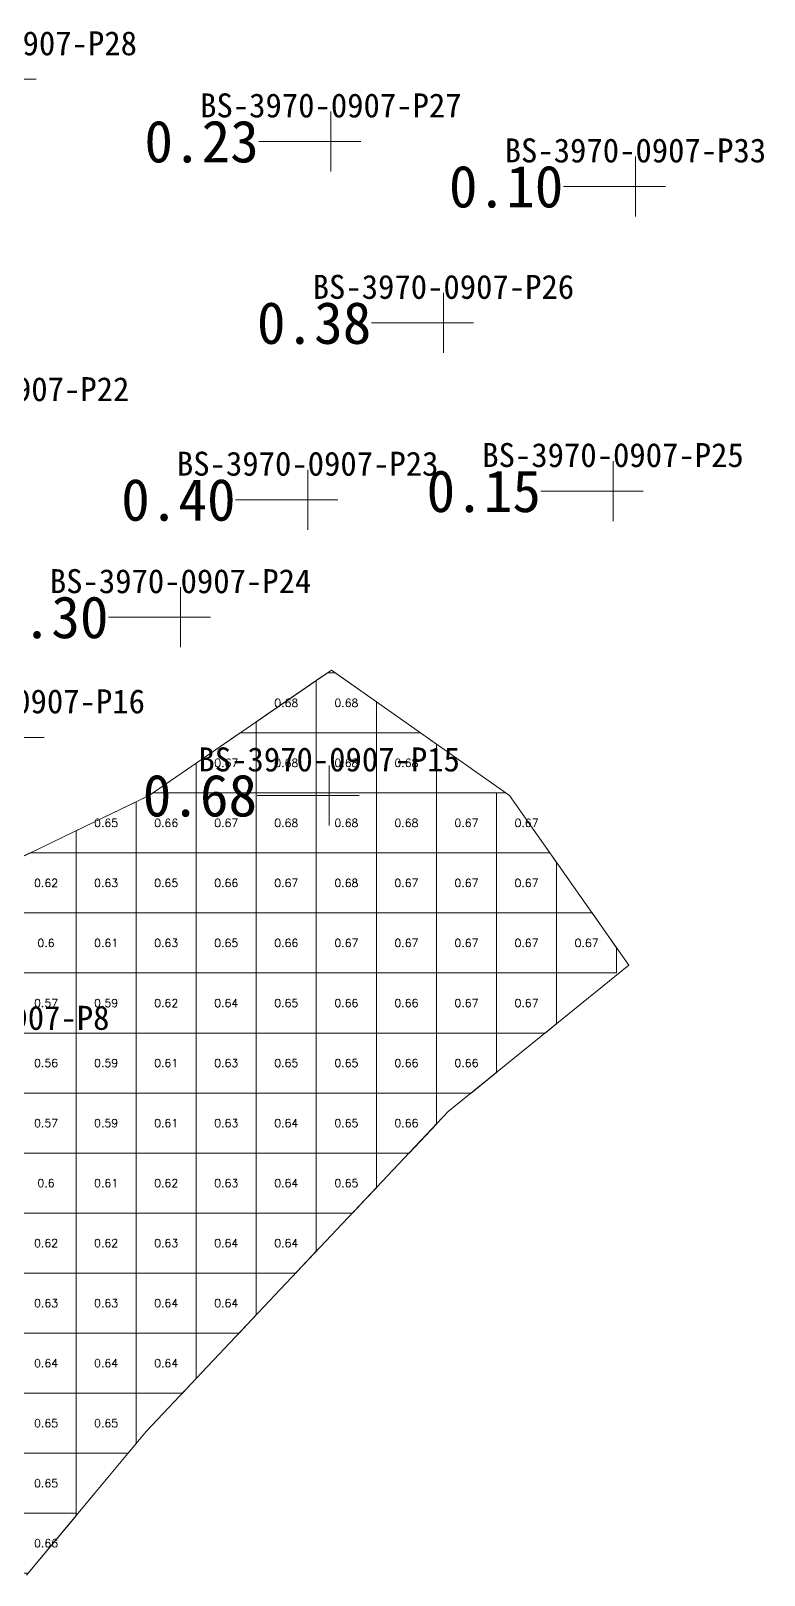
# Model space of a CAD drawing. Header units: inches. Extents: x 469931.6 to 470004.9, y 4349718.4 to 4349790.6.
# Drawn here: x 469955.93 to 469968.14, y 4349723.34 to 4349749.07 of the extents above; entities that cross this region are included whole.
import ezdxf
from ezdxf.enums import TextEntityAlignment as Align

# ---------------------------------------------------------------- set-up
doc = ezdxf.new("R2010")
doc.units = ezdxf.units.IN
doc.header["$MEASUREMENT"] = 0
for name, color, linetype, lineweight in [('0.500-1.000', 7, 'Continuous', 0), ('孔口文字', 7, 'Continuous', 0), ('点', 7, 'Continuous', 0), ('爆区方格网', 7, 'Continuous', 0), ('线条', 7, 'Continuous', 0), ('钻孔', 7, 'Continuous', 0)]:
    doc.layers.add(name, color=color, linetype=linetype, lineweight=lineweight)
doc.styles.add('3dmine_textStyle_1', font='txt.shx', dxfattribs={"height": 1, "bigfont": 'gbcbig.shx'})
doc.styles.add('3dmine_textStyle_3', font='simsunb.ttf', dxfattribs={"height": 1})

msp = doc.modelspace()

# ---------------------------------------------------------------- hatches: boundary and pattern name
at = {"layer": '钻孔', "linetype": 'Continuous', "lineweight": 0, "true_color": 0x808080, "extrusion": (0, 1, 0)}
for points in [[(-469956.521, 3960.043), (-469955.521, 3960.043), (-469955.521, 3972.043), (-469956.521, 3972.043)], [(-469961.926, 3959.809), (-469960.926, 3959.809), (-469960.926, 3971.809), (-469961.926, 3971.809)], [(-469966.997, 3959.865), (-469965.997, 3959.865), (-469965.997, 3971.865), (-469966.997, 3971.865)], [(-469963.8, 3959.888), (-469962.8, 3959.888), (-469962.8, 3971.888), (-469963.8, 3971.888)], [(-469961.54, 3960.277), (-469960.54, 3960.277), (-469960.54, 3972.277), (-469961.54, 3972.277)], [(-469966.624, 3959.735), (-469965.624, 3959.735), (-469965.624, 3971.735), (-469966.624, 3971.735)], [(-469959.424, 3960.096), (-469958.424, 3960.096), (-469958.424, 3972.096), (-469959.424, 3972.096)], [(-469956.654, 3959.69), (-469955.654, 3959.69), (-469955.654, 3971.69), (-469956.654, 3971.69)]]:
    msp.add_hatch(color=8, dxfattribs=at).paths.add_polyline_path(points, flags=0)
at = {"layer": '钻孔', "linetype": 'Continuous', "lineweight": 0, "true_color": 0x00ffff, "extrusion": (0, 1, 0)}
for points in [[(-469956.394, 3959.898), (-469955.394, 3959.898), (-469955.394, 3971.898), (-469956.394, 3971.898)], [(-469961.898, 3959.948), (-469960.898, 3959.948), (-469960.898, 3971.948), (-469961.898, 3971.948)], [(-469956.199, 3959.658), (-469955.199, 3959.658), (-469955.199, 3971.658), (-469956.199, 3971.658)]]:
    msp.add_hatch(color=4, dxfattribs=at).paths.add_polyline_path(points, flags=0)

# ---------------------------------------------------------------- linework, layer by layer
at = {"layer": '0.500-1.000', "color": 4, "linetype": 'Continuous', "lineweight": 0, "true_color": 0x00ffff}
msp.add_lwpolyline([(469955.199, 4349735.026), (469956.817, 4349735.808), (469957.899, 4349736.331), (469960.936, 4349738.417), (469963.898, 4349736.331), (469965.889, 4349733.504), (469962.88, 4349731.064), (469961.503, 4349729.605), (469960.366, 4349728.4), (469957.853, 4349725.735), (469956.989, 4349724.699), (469955.859, 4349723.342)], dxfattribs=at)
at = {"layer": '点', "color": 138, "linetype": 'Continuous', "lineweight": 0, "true_color": 0x004c4c}
for points, elevation in [([(469956.021, 4349748.262), (469955.021, 4349748.262)], 3972.043), ([(469960.926, 4349746.727), (469960.926, 4349747.727)], 3971.809), ([(469961.426, 4349747.227), (469960.426, 4349747.227)], 3971.809), ([(469965.997, 4349745.977), (469965.997, 4349746.977)], 3971.865), ([(469966.497, 4349746.477), (469965.497, 4349746.477)], 3971.865), ([(469962.8, 4349743.704), (469962.8, 4349744.704)], 3971.888), ([(469963.3, 4349744.204), (469962.3, 4349744.204)], 3971.888), ([(469960.54, 4349740.758), (469960.54, 4349741.758)], 3972.277), ([(469965.624, 4349740.902), (469965.624, 4349741.902)], 3971.735), ([(469961.04, 4349741.258), (469960.04, 4349741.258)], 3972.277), ([(469966.124, 4349741.402), (469965.124, 4349741.402)], 3971.735), ([(469958.424, 4349738.801), (469958.424, 4349739.801)], 3972.096), ([(469958.924, 4349739.301), (469957.924, 4349739.301)], 3972.096), ([(469956.154, 4349737.299), (469955.154, 4349737.299)], 3971.69), ([(469960.898, 4349735.831), (469960.898, 4349736.831)], 3971.948), ([(469961.398, 4349736.331), (469960.398, 4349736.331)], 3971.948)]:
    msp.add_lwpolyline(points, dxfattribs=dict(at, elevation=elevation))
at = {"layer": '爆区方格网', "color": 4, "linetype": 'Continuous', "lineweight": 0, "true_color": 0x00ffff, "elevation": 3971.438}
for points in [[(469960.684, 4349737.373), (469959.684, 4349737.373), (469959.684, 4349737.557), (469960.684, 4349738.244), (469960.684, 4349737.373)], [(469961.684, 4349737.89), (469961.684, 4349737.373), (469960.684, 4349737.373), (469960.684, 4349738.244), (469960.871, 4349738.373), (469960.998, 4349738.373), (469961.684, 4349737.89)], [(469959.684, 4349736.373), (469958.684, 4349736.373), (469958.684, 4349736.87), (469959.415, 4349737.373), (469959.684, 4349737.373), (469959.684, 4349736.373)], [(469960.684, 4349736.373), (469959.684, 4349736.373), (469959.684, 4349737.373), (469960.684, 4349737.373), (469960.684, 4349736.373)], [(469961.684, 4349736.373), (469960.684, 4349736.373), (469960.684, 4349737.373), (469961.684, 4349737.373), (469961.684, 4349736.373)], [(469962.684, 4349737.186), (469962.684, 4349736.373), (469961.684, 4349736.373), (469961.684, 4349737.373), (469962.419, 4349737.373), (469962.684, 4349737.186)], [(469958.684, 4349735.373), (469957.684, 4349735.373), (469957.684, 4349736.227), (469957.899, 4349736.331), (469957.959, 4349736.373), (469958.684, 4349736.373), (469958.684, 4349735.373)], [(469959.684, 4349735.373), (469958.684, 4349735.373), (469958.684, 4349736.373), (469959.684, 4349736.373), (469959.684, 4349735.373)], [(469960.684, 4349735.373), (469959.684, 4349735.373), (469959.684, 4349736.373), (469960.684, 4349736.373), (469960.684, 4349735.373)], [(469961.684, 4349735.373), (469960.684, 4349735.373), (469960.684, 4349736.373), (469961.684, 4349736.373), (469961.684, 4349735.373)], [(469962.684, 4349735.373), (469961.684, 4349735.373), (469961.684, 4349736.373), (469962.684, 4349736.373), (469962.684, 4349735.373)], [(469963.684, 4349735.373), (469962.684, 4349735.373), (469962.684, 4349736.373), (469963.684, 4349736.373), (469963.684, 4349735.373)], [(469963.898, 4349736.331), (469964.573, 4349735.373), (469963.684, 4349735.373), (469963.684, 4349736.373), (469963.839, 4349736.373), (469963.898, 4349736.331)], [(469957.684, 4349735.373), (469956.684, 4349735.373), (469956.684, 4349735.744), (469956.817, 4349735.808), (469957.684, 4349736.227), (469957.684, 4349735.373)], [(469956.684, 4349734.373), (469955.684, 4349734.373), (469955.684, 4349735.261), (469955.916, 4349735.373), (469956.684, 4349735.373), (469956.684, 4349734.373)], [(469957.684, 4349734.373), (469956.684, 4349734.373), (469956.684, 4349735.373), (469957.684, 4349735.373), (469957.684, 4349734.373)], [(469958.684, 4349734.373), (469957.684, 4349734.373), (469957.684, 4349735.373), (469958.684, 4349735.373), (469958.684, 4349734.373)], [(469959.684, 4349734.373), (469958.684, 4349734.373), (469958.684, 4349735.373), (469959.684, 4349735.373), (469959.684, 4349734.373)], [(469960.684, 4349734.373), (469959.684, 4349734.373), (469959.684, 4349735.373), (469960.684, 4349735.373), (469960.684, 4349734.373)], [(469961.684, 4349734.373), (469960.684, 4349734.373), (469960.684, 4349735.373), (469961.684, 4349735.373), (469961.684, 4349734.373)], [(469962.684, 4349734.373), (469961.684, 4349734.373), (469961.684, 4349735.373), (469962.684, 4349735.373), (469962.684, 4349734.373)], [(469963.684, 4349734.373), (469962.684, 4349734.373), (469962.684, 4349735.373), (469963.684, 4349735.373), (469963.684, 4349734.373)], [(469964.684, 4349735.216), (469964.684, 4349734.373), (469963.684, 4349734.373), (469963.684, 4349735.373), (469964.573, 4349735.373), (469964.684, 4349735.216)], [(469956.684, 4349733.373), (469955.684, 4349733.373), (469955.684, 4349734.373), (469956.684, 4349734.373), (469956.684, 4349733.373)], [(469957.684, 4349733.373), (469956.684, 4349733.373), (469956.684, 4349734.373), (469957.684, 4349734.373), (469957.684, 4349733.373)], [(469958.684, 4349733.373), (469957.684, 4349733.373), (469957.684, 4349734.373), (469958.684, 4349734.373), (469958.684, 4349733.373)], [(469959.684, 4349733.373), (469958.684, 4349733.373), (469958.684, 4349734.373), (469959.684, 4349734.373), (469959.684, 4349733.373)], [(469960.684, 4349733.373), (469959.684, 4349733.373), (469959.684, 4349734.373), (469960.684, 4349734.373), (469960.684, 4349733.373)], [(469961.684, 4349733.373), (469960.684, 4349733.373), (469960.684, 4349734.373), (469961.684, 4349734.373), (469961.684, 4349733.373)], [(469962.684, 4349733.373), (469961.684, 4349733.373), (469961.684, 4349734.373), (469962.684, 4349734.373), (469962.684, 4349733.373)], [(469963.684, 4349733.373), (469962.684, 4349733.373), (469962.684, 4349734.373), (469963.684, 4349734.373), (469963.684, 4349733.373)], [(469964.684, 4349733.373), (469963.684, 4349733.373), (469963.684, 4349734.373), (469964.684, 4349734.373), (469964.684, 4349733.373)], [(469965.684, 4349733.795), (469965.684, 4349733.373), (469964.684, 4349733.373), (469964.684, 4349734.373), (469965.277, 4349734.373), (469965.684, 4349733.795)], [(469956.684, 4349732.373), (469955.684, 4349732.373), (469955.684, 4349733.373), (469956.684, 4349733.373), (469956.684, 4349732.373)], [(469957.684, 4349732.373), (469956.684, 4349732.373), (469956.684, 4349733.373), (469957.684, 4349733.373), (469957.684, 4349732.373)], [(469958.684, 4349732.373), (469957.684, 4349732.373), (469957.684, 4349733.373), (469958.684, 4349733.373), (469958.684, 4349732.373)], [(469959.684, 4349732.373), (469958.684, 4349732.373), (469958.684, 4349733.373), (469959.684, 4349733.373), (469959.684, 4349732.373)], [(469960.684, 4349732.373), (469959.684, 4349732.373), (469959.684, 4349733.373), (469960.684, 4349733.373), (469960.684, 4349732.373)], [(469961.684, 4349732.373), (469960.684, 4349732.373), (469960.684, 4349733.373), (469961.684, 4349733.373), (469961.684, 4349732.373)], [(469962.684, 4349732.373), (469961.684, 4349732.373), (469961.684, 4349733.373), (469962.684, 4349733.373), (469962.684, 4349732.373)], [(469963.684, 4349732.373), (469962.684, 4349732.373), (469962.684, 4349733.373), (469963.684, 4349733.373), (469963.684, 4349732.373)], [(469964.684, 4349732.527), (469964.494, 4349732.373), (469963.684, 4349732.373), (469963.684, 4349733.373), (469964.684, 4349733.373), (469964.684, 4349732.527)], [(469956.684, 4349731.373), (469955.684, 4349731.373), (469955.684, 4349732.373), (469956.684, 4349732.373), (469956.684, 4349731.373)], [(469957.684, 4349731.373), (469956.684, 4349731.373), (469956.684, 4349732.373), (469957.684, 4349732.373), (469957.684, 4349731.373)], [(469958.684, 4349731.373), (469957.684, 4349731.373), (469957.684, 4349732.373), (469958.684, 4349732.373), (469958.684, 4349731.373)], [(469959.684, 4349731.373), (469958.684, 4349731.373), (469958.684, 4349732.373), (469959.684, 4349732.373), (469959.684, 4349731.373)], [(469960.684, 4349731.373), (469959.684, 4349731.373), (469959.684, 4349732.373), (469960.684, 4349732.373), (469960.684, 4349731.373)], [(469961.684, 4349731.373), (469960.684, 4349731.373), (469960.684, 4349732.373), (469961.684, 4349732.373), (469961.684, 4349731.373)], [(469962.684, 4349731.373), (469961.684, 4349731.373), (469961.684, 4349732.373), (469962.684, 4349732.373), (469962.684, 4349731.373)], [(469963.684, 4349731.716), (469963.26, 4349731.373), (469962.684, 4349731.373), (469962.684, 4349732.373), (469963.684, 4349732.373), (469963.684, 4349731.716)], [(469956.684, 4349730.373), (469955.684, 4349730.373), (469955.684, 4349731.373), (469956.684, 4349731.373), (469956.684, 4349730.373)], [(469957.684, 4349730.373), (469956.684, 4349730.373), (469956.684, 4349731.373), (469957.684, 4349731.373), (469957.684, 4349730.373)], [(469958.684, 4349730.373), (469957.684, 4349730.373), (469957.684, 4349731.373), (469958.684, 4349731.373), (469958.684, 4349730.373)], [(469959.684, 4349730.373), (469958.684, 4349730.373), (469958.684, 4349731.373), (469959.684, 4349731.373), (469959.684, 4349730.373)], [(469960.684, 4349730.373), (469959.684, 4349730.373), (469959.684, 4349731.373), (469960.684, 4349731.373), (469960.684, 4349730.373)], [(469961.684, 4349730.373), (469960.684, 4349730.373), (469960.684, 4349731.373), (469961.684, 4349731.373), (469961.684, 4349730.373)], [(469962.684, 4349730.856), (469962.227, 4349730.373), (469961.684, 4349730.373), (469961.684, 4349731.373), (469962.684, 4349731.373), (469962.684, 4349730.856)], [(469956.684, 4349729.373), (469955.684, 4349729.373), (469955.684, 4349730.373), (469956.684, 4349730.373), (469956.684, 4349729.373)], [(469957.684, 4349729.373), (469956.684, 4349729.373), (469956.684, 4349730.373), (469957.684, 4349730.373), (469957.684, 4349729.373)], [(469958.684, 4349729.373), (469957.684, 4349729.373), (469957.684, 4349730.373), (469958.684, 4349730.373), (469958.684, 4349729.373)], [(469959.684, 4349729.373), (469958.684, 4349729.373), (469958.684, 4349730.373), (469959.684, 4349730.373), (469959.684, 4349729.373)], [(469960.684, 4349729.373), (469959.684, 4349729.373), (469959.684, 4349730.373), (469960.684, 4349730.373), (469960.684, 4349729.373)], [(469961.684, 4349729.796), (469961.503, 4349729.605), (469961.284, 4349729.373), (469960.684, 4349729.373), (469960.684, 4349730.373), (469961.684, 4349730.373), (469961.684, 4349729.796)], [(469956.684, 4349728.373), (469955.684, 4349728.373), (469955.684, 4349729.373), (469956.684, 4349729.373), (469956.684, 4349728.373)], [(469957.684, 4349728.373), (469956.684, 4349728.373), (469956.684, 4349729.373), (469957.684, 4349729.373), (469957.684, 4349728.373)], [(469958.684, 4349728.373), (469957.684, 4349728.373), (469957.684, 4349729.373), (469958.684, 4349729.373), (469958.684, 4349728.373)], [(469959.684, 4349728.373), (469958.684, 4349728.373), (469958.684, 4349729.373), (469959.684, 4349729.373), (469959.684, 4349728.373)], [(469960.684, 4349728.736), (469960.366, 4349728.4), (469960.341, 4349728.373), (469959.684, 4349728.373), (469959.684, 4349729.373), (469960.684, 4349729.373), (469960.684, 4349728.736)], [(469956.684, 4349727.373), (469955.684, 4349727.373), (469955.684, 4349728.373), (469956.684, 4349728.373), (469956.684, 4349727.373)], [(469957.684, 4349727.373), (469956.684, 4349727.373), (469956.684, 4349728.373), (469957.684, 4349728.373), (469957.684, 4349727.373)], [(469958.684, 4349727.373), (469957.684, 4349727.373), (469957.684, 4349728.373), (469958.684, 4349728.373), (469958.684, 4349727.373)], [(469959.684, 4349727.676), (469959.397, 4349727.373), (469958.684, 4349727.373), (469958.684, 4349728.373), (469959.684, 4349728.373), (469959.684, 4349727.676)], [(469956.684, 4349726.373), (469955.684, 4349726.373), (469955.684, 4349727.373), (469956.684, 4349727.373), (469956.684, 4349726.373)], [(469957.684, 4349726.373), (469956.684, 4349726.373), (469956.684, 4349727.373), (469957.684, 4349727.373), (469957.684, 4349726.373)], [(469958.684, 4349726.616), (469958.454, 4349726.373), (469957.684, 4349726.373), (469957.684, 4349727.373), (469958.684, 4349727.373), (469958.684, 4349726.616)], [(469956.684, 4349725.373), (469955.684, 4349725.373), (469955.684, 4349726.373), (469956.684, 4349726.373), (469956.684, 4349725.373)], [(469957.684, 4349725.533), (469957.551, 4349725.373), (469956.684, 4349725.373), (469956.684, 4349726.373), (469957.684, 4349726.373), (469957.684, 4349725.533)], [(469956.684, 4349724.373), (469955.684, 4349724.373), (469955.684, 4349725.373), (469956.684, 4349725.373), (469956.684, 4349724.373)], [(469956.684, 4349724.332), (469955.885, 4349723.373), (469955.684, 4349723.373), (469955.684, 4349724.373), (469956.684, 4349724.373), (469956.684, 4349724.332)]]:
    msp.add_lwpolyline(points, dxfattribs=at)
at = {"layer": '线条', "color": 138, "linetype": 'Continuous', "lineweight": 0, "true_color": 0x004c4c}
for points, elevation in [([(469960.926, 4349747.227), (469960.926, 4349747.227), (469960.926, 4349747.227)], 3971.809), ([(469965.997, 4349746.477), (469965.997, 4349746.477), (469965.997, 4349746.477)], 3971.865), ([(469962.8, 4349744.204), (469962.8, 4349744.204), (469962.8, 4349744.204)], 3971.888), ([(469960.54, 4349741.258), (469960.54, 4349741.258), (469960.54, 4349741.258)], 3972.277), ([(469965.624, 4349741.402), (469965.624, 4349741.402), (469965.624, 4349741.402)], 3971.735), ([(469958.424, 4349739.301), (469958.424, 4349739.301), (469958.424, 4349739.301)], 3972.096), ([(469960.898, 4349736.331), (469960.898, 4349736.331), (469960.898, 4349736.331)], 3971.948)]:
    msp.add_lwpolyline(points, dxfattribs=dict(at, elevation=elevation))
at = {"layer": '钻孔', "color": 8, "linetype": 'Continuous', "lineweight": 0, "true_color": 0x808080}
for points, elevation in [([(469960.926, 4349747.227), (469959.726, 4349747.227)], 3971.809), ([(469960.926, 4349747.227), (469959.726, 4349747.227)], 3959.809), ([(469965.997, 4349746.477), (469964.797, 4349746.477)], 3971.865), ([(469965.997, 4349746.477), (469964.797, 4349746.477)], 3959.865), ([(469962.8, 4349744.204), (469961.6, 4349744.204)], 3971.888), ([(469962.8, 4349744.204), (469961.6, 4349744.204)], 3959.888), ([(469960.54, 4349741.258), (469959.34, 4349741.258)], 3972.277), ([(469960.54, 4349741.258), (469959.34, 4349741.258)], 3960.277), ([(469965.624, 4349741.402), (469964.424, 4349741.402)], 3971.735), ([(469965.624, 4349741.402), (469964.424, 4349741.402)], 3959.735), ([(469958.424, 4349739.301), (469957.224, 4349739.301)], 3972.096), ([(469958.424, 4349739.301), (469957.224, 4349739.301)], 3960.096)]:
    msp.add_lwpolyline(points, dxfattribs=dict(at, elevation=elevation))
at = {"layer": '钻孔', "color": 4, "linetype": 'Continuous', "lineweight": 0, "true_color": 0x00ffff}
for elevation in [3971.948, 3959.948]:
    msp.add_lwpolyline([(469960.898, 4349736.331), (469959.698, 4349736.331)], dxfattribs=dict(at, elevation=elevation))

# ---------------------------------------------------------------- texts
at = {"color": 4, "linetype": 'Continuous', "lineweight": 0, "true_color": 0x00ffff, "style": '3dmine_textStyle_1'}
for s, p in [('0.68', (469960.184, 4349737.873, 3971.438)), ('0.68', (469961.184, 4349737.873, 3971.438)), ('0.67', (469959.184, 4349736.873, 3971.438)), ('0.68', (469960.184, 4349736.873, 3971.438)), ('0.68', (469961.184, 4349736.873, 3971.438)), ('0.68', (469962.184, 4349736.873, 3971.438)), ('0.65', (469957.184, 4349735.873, 3971.438)), ('0.66', (469958.184, 4349735.873, 3971.438)), ('0.67', (469959.184, 4349735.873, 3971.438)), ('0.68', (469960.184, 4349735.873, 3971.438)), ('0.68', (469961.184, 4349735.873, 3971.438)), ('0.68', (469962.184, 4349735.873, 3971.438)), ('0.67', (469963.184, 4349735.873, 3971.438)), ('0.67', (469964.184, 4349735.873, 3971.438)), ('0.62', (469956.184, 4349734.873, 3971.438)), ('0.63', (469957.184, 4349734.873, 3971.438)), ('0.65', (469958.184, 4349734.873, 3971.438)), ('0.66', (469959.184, 4349734.873, 3971.438)), ('0.67', (469960.184, 4349734.873, 3971.438)), ('0.68', (469961.184, 4349734.873, 3971.438)), ('0.67', (469962.184, 4349734.873, 3971.438)), ('0.67', (469963.184, 4349734.873, 3971.438)), ('0.67', (469964.184, 4349734.873, 3971.438)), ('0.6', (469956.184, 4349733.873, 3971.438)), ('0.61', (469957.184, 4349733.873, 3971.438)), ('0.63', (469958.184, 4349733.873, 3971.438)), ('0.65', (469959.184, 4349733.873, 3971.438)), ('0.66', (469960.184, 4349733.873, 3971.438)), ('0.67', (469961.184, 4349733.873, 3971.438)), ('0.67', (469962.184, 4349733.873, 3971.438)), ('0.67', (469963.184, 4349733.873, 3971.438)), ('0.67', (469964.184, 4349733.873, 3971.438)), ('0.67', (469965.184, 4349733.873, 3971.438)), ('0.57', (469956.184, 4349732.873, 3971.438)), ('0.59', (469957.184, 4349732.873, 3971.438)), ('0.62', (469958.184, 4349732.873, 3971.438)), ('0.64', (469959.184, 4349732.873, 3971.438)), ('0.65', (469960.184, 4349732.873, 3971.438)), ('0.66', (469961.184, 4349732.873, 3971.438)), ('0.66', (469962.184, 4349732.873, 3971.438)), ('0.67', (469963.184, 4349732.873, 3971.438)), ('0.67', (469964.184, 4349732.873, 3971.438)), ('0.56', (469956.184, 4349731.873, 3971.438)), ('0.59', (469957.184, 4349731.873, 3971.438)), ('0.61', (469958.184, 4349731.873, 3971.438)), ('0.63', (469959.184, 4349731.873, 3971.438)), ('0.65', (469960.184, 4349731.873, 3971.438)), ('0.65', (469961.184, 4349731.873, 3971.438)), ('0.66', (469962.184, 4349731.873, 3971.438)), ('0.66', (469963.184, 4349731.873, 3971.438)), ('0.57', (469956.184, 4349730.873, 3971.438)), ('0.59', (469957.184, 4349730.873, 3971.438)), ('0.61', (469958.184, 4349730.873, 3971.438)), ('0.63', (469959.184, 4349730.873, 3971.438)), ('0.64', (469960.184, 4349730.873, 3971.438)), ('0.65', (469961.184, 4349730.873, 3971.438)), ('0.66', (469962.184, 4349730.873, 3971.438)), ('0.6', (469956.184, 4349729.873, 3971.438)), ('0.61', (469957.184, 4349729.873, 3971.438)), ('0.62', (469958.184, 4349729.873, 3971.438)), ('0.63', (469959.184, 4349729.873, 3971.438)), ('0.64', (469960.184, 4349729.873, 3971.438)), ('0.65', (469961.184, 4349729.873, 3971.438)), ('0.62', (469956.184, 4349728.873, 3971.438)), ('0.62', (469957.184, 4349728.873, 3971.438)), ('0.63', (469958.184, 4349728.873, 3971.438)), ('0.64', (469959.184, 4349728.873, 3971.438)), ('0.64', (469960.184, 4349728.873, 3971.438)), ('0.63', (469956.184, 4349727.873, 3971.438)), ('0.63', (469957.184, 4349727.873, 3971.438)), ('0.64', (469958.184, 4349727.873, 3971.438)), ('0.64', (469959.184, 4349727.873, 3971.438)), ('0.64', (469956.184, 4349726.873, 3971.438)), ('0.64', (469957.184, 4349726.873, 3971.438)), ('0.64', (469958.184, 4349726.873, 3971.438)), ('0.65', (469956.184, 4349725.873, 3971.438)), ('0.65', (469957.184, 4349725.873, 3971.438)), ('0.65', (469956.184, 4349724.873, 3971.438)), ('0.66', (469956.184, 4349723.873, 3971.438))]:
    msp.add_text(s, height=0.1333, dxfattribs=at).set_placement(p, align=Align.MIDDLE_CENTER)
at = {"layer": '孔口文字', "color": 138, "linetype": 'Continuous', "lineweight": 0, "true_color": 0x004c4c, "style": '3dmine_textStyle_3'}
for s, p in [('BS-3970-0907-P28', (469955.521, 4349748.662, 3972.043)), ('BS-3970-0907-P27', (469960.926, 4349747.627, 3971.809)), ('BS-3970-0907-P33', (469965.997, 4349746.877, 3971.865)), ('BS-3970-0907-P26', (469962.8, 4349744.604, 3971.888)), ('BS-3970-0907-P22', (469955.394, 4349742.9, 3971.898)), ('BS-3970-0907-P23', (469960.54, 4349741.658, 3972.277)), ('BS-3970-0907-P25', (469965.624, 4349741.802, 3971.735)), ('BS-3970-0907-P24', (469958.424, 4349739.701, 3972.096)), ('BS-3970-0907-P16', (469955.654, 4349737.699, 3971.69)), ('BS-3970-0907-P15', (469960.898, 4349736.731, 3971.948)), ('BS-3970-0907-P8', (469955.199, 4349732.426, 3971.658))]:
    msp.add_text(s, height=0.4, dxfattribs=at).set_placement(p, align=Align.CENTER)
at = {"layer": '钻孔', "color": 8, "linetype": 'Continuous', "lineweight": 0, "true_color": 0x808080, "style": '3dmine_textStyle_3'}
for s, p in [('0.23', (469959.726, 4349747.227, 3971.809)), ('0.10', (469964.797, 4349746.477, 3971.865)), ('0.38', (469961.6, 4349744.204, 3971.888)), ('0.15', (469964.424, 4349741.402, 3971.735)), ('0.40', (469959.34, 4349741.258, 3972.277)), ('0.30', (469957.224, 4349739.301, 3972.096))]:
    msp.add_text(s, height=0.7, dxfattribs=at).set_placement(p, align=Align.MIDDLE_RIGHT)
at = {"layer": '钻孔', "color": 4, "linetype": 'Continuous', "lineweight": 0, "true_color": 0x00ffff, "style": '3dmine_textStyle_3'}
msp.add_text('0.68', height=0.7, dxfattribs=at).set_placement((469959.698, 4349736.331, 3971.948), align=Align.MIDDLE_RIGHT)

doc.saveas('drawing.dxf')
